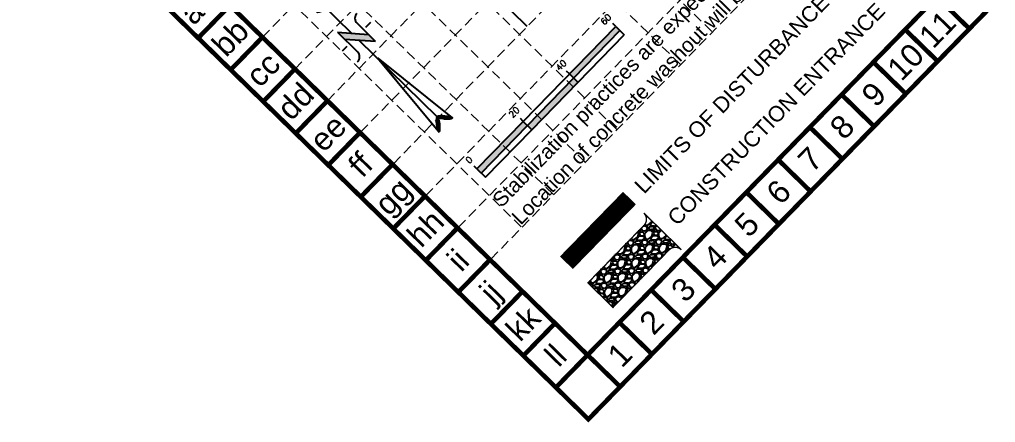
# Model space of a CAD drawing. Header units: feet. Extents: x -15 to 992, y 1644 to 2657.
# Drawn here: x 206.3 to 500.9, y 1643.6 to 1765.1 of the extents above; entities that cross this region are included whole.
import ezdxf
from ezdxf.enums import TextEntityAlignment as Align

# ---------------------------------------------------------------- set-up
doc = ezdxf.new("R2010")
doc.units = ezdxf.units.FT
doc.header["$LTSCALE"] = 30
doc.header["$MEASUREMENT"] = 0
doc.linetypes.add('HIDDEN', pattern=[0.375, 0.25, -0.125])
for name, color, linetype in [('BASE', 7, 'Continuous'), ('GRID', 254, 'HIDDEN'), ('LEGEND', 7, 'Continuous'), ('NARROW', 7, 'Continuous'), ('x500106ebs$0$E-SIDEWALK', 251, 'Continuous')]:
    doc.layers.add(name, color=color, linetype=linetype)
doc.styles.add('L120', font='simplex.shx', dxfattribs={"height": 4.8})
doc.styles.add("L200'", font='ARIAL.TTF', dxfattribs={"height": 0.001968503937008})
doc.styles.get("Standard").update_dxf_attribs({"font": 'ARIAL.TTF'})

# ---------------------------------------------------------------- blocks, each defined once
blk = doc.blocks.new('North Arrow')
at = {"layer": 'NARROW'}
for p, q in [((32.43254981860446, 3.058265073213988), (32.43254981860446, 4.631385762768332)), ((28.76667448424996, -2.091662794246076), (34.01874137947743, 2.319861484284047)), ((36.17825519122562, 2.333068732823449), (30.46489879658111, 2.333068732823449)), ((36.15693846157228, 2.319861484284047), (31.03953994826952, -2.091662794246076)), ((0, 0), (22.36344290151465, 2.002084736559482)), ((0, 0), (22.3340256442134, -2.022002755547874)), ((39.10239171702415, 0.006637234364461619), (59.96415737125062, 2.108618273159664)), ((21.65859055236069, -0.04755806894536363), (21.65587945617517, -0.04755806894536363)), ((31.2002493849468, -0.04755806894536363), (21.65859055236069, -0.04755806894536363)), ((28.76667448424996, -2.091662794246076), (34.95439482978327, -2.091662794246076)), ((57.4539157862273, -0.04755806894536363), (33.41071549255503, -0.04755806894536363)), ((59.8310793026576, -2.141789640390925), (39.04486644576536, -0.007715046158409677)), ((57.69334596529006, -0.02703537367779063), (57.76929195033517, -0.01344045038422337)), ((57.76514189648879, -0.05039075473177945), (57.69334596529006, -0.02703537367779063)), ((32.43254981860446, -4.261561808689294), (32.43254981860446, -2.800806882678444))]:
    blk.add_line(p, q, dxfattribs=at)
blk.add_lwpolyline([(22.36469003275943, -2.029144276148145), (22.58571216360451, -1.926685835660464, 0.09157658552841703), (22.86600292222374, -1.437143250313966, 0.04830551554414139), (23.03449076013294, -0.7510674610057322), (23.07365352004581, -0.007926344824227272), (23.0138871940153, 0.8191116749912908, 0.04830551554426889), (22.86600292222374, 1.421290560665511, 0.0915765855283463), (22.58571216360451, 1.91083314601201), (22.36469003275943, 2.01329158649969), (22.14366790191434, 1.91083314601201, 0.09157658552851158), (21.86337714329511, 1.421290560665511, 0.04830551554418233), (21.71549287155813, 0.8191116749912908), (21.65572654552761, -0.007926344824227272), (21.71549287155813, -0.8349643646397453, 0.04830551554422624), (21.86337714329511, -1.437143250313966, 0.09157658552816902), (22.14366790191434, -1.926685835660464)], format="xyb", close=True, dxfattribs=at)
for points in [[(57.45558378554506, -0.03134526075882604), (57.43996657389744, 0.0836624617477355, -0.06681784727068599), (57.67471216397553, 0.4712181194372533, -0.03073031192727785), (58.00862399094058, 0.8372912985578296), (58.52165351551321, 1.292257312707079), (59.07299621394941, 1.699951556056476, -0.03073031192742202), (59.50028108291463, 1.950818694931513, -0.06681784727061153), (59.92804734067704, 2.100220530974184), (60.03732810972451, 2.061125939999329)], [(60.03732810972451, 2.061125939999329), (60.05294532137214, 1.946118217492767, -0.06681784727066456), (59.81819973129404, 1.558562559803249, -0.03073031192683177), (59.43379851860755, 1.137137013811298), (58.97125837981093, 0.7375233665334235), (58.41991568137473, 0.3298291232385964, -0.03073031192764033), (57.99263081235495, 0.07896198436355917, -0.03669233332525137), (57.76236303227506, -0.01733721801429056)], [(57.45558378554506, -0.03527464659782709), (57.43996657389744, -0.150282369049819, 0.06681784727068599), (57.67471216397553, -0.5378380267393368, 0.03073031192727785), (58.00862399094058, -0.903911205859913), (58.52165351551321, -1.358877220063732), (59.07299621394941, -1.766571463358559, 0.03073031192742202), (59.50028108291463, -2.017438602233597, 0.06681784727061153), (59.92804734067704, -2.166840438276267), (60.03732810972451, -2.127745847301412)], [(60.03732810972451, -2.127745847301412), (60.05294532137214, -2.012738124794851, 0.06681784727066456), (59.81819973129404, -1.625182467105333, 0.03073031192683177), (59.43379851860755, -1.203756921113381), (58.97125837981093, -0.804143273835507), (58.41991568137473, -0.3964490305406798, 0.03073031192764033), (57.99263081235495, -0.1455818916656426, 0.03669233332525137), (57.76236303227506, -0.04928268934236257)]]:
    blk.add_lwpolyline(points, format="xyb", dxfattribs=at)
for centre, start, end in [((30.46491631666868, 3.862994872579293), 178.8769027564139, 270), ((34.95439482978327, -3.621588933947351), 358.8769027564139, 90)]:
    blk.add_arc(centre, 1.529926139739004, start, end, dxfattribs=at)
for points in [[(31.04573626156707, -2.092600781761575), (36.15173163068903, 2.358604768796795), (28.74698772917327, -2.064361571265181), (34.01267678058502, 2.358604768796795)], [(23.02743242273209, -0.7618279882990464), (21.67003612299595, -0.04525802260104683), (23.06525461068304, -0.04525802260104683), (21.71626324154204, 0.8195677980802429)], [(23.06525461068304, -0.04525802260104683), (21.71626324154204, 0.8195677980802429), (23.01902749208239, 0.7489697719211108), (21.85494459723486, 1.41965102062386)], [(23.01902749208239, 0.7489697719211108), (21.85494459723486, 1.41965102062386), (22.86773874044229, 1.437300527177285), (22.14491470462235, 1.910307302568981)], [(22.86773874044229, 1.437300527177285), (22.14491470462235, 1.910307302568981), (22.58617356370451, 1.910307302568981), (22.35503797086494, 2.002084736559482)], [(57.44388876337325, 0.08001449623407098), (57.69525844847522, -0.01106567331589758), (57.49810575425727, 0.2124947428819723), (57.77083364797363, -0.01106567331589758)], [(57.450460519849, -0.04004572727353661), (57.68868669199946, -0.016585683588346), (57.44388876337325, 0.08001449623407098), (57.69525844847522, -0.01106567331589758)], [(57.49810575425727, 0.2124947428819723), (57.77083364797363, -0.01106567331589758), (57.59996797960412, 0.3891350717640307), (57.940056377156, 0.06345446541672572)], [(57.59996797960412, 0.3891350717640307), (57.940056377156, 0.06345446541672572), (57.68211493557828, 0.4981552747267415), (58.06984856753843, 0.1324545938769006)], [(57.68211493557828, 0.4981552747267415), (58.06984856753843, 0.1324545938769006), (57.83819415180915, 0.663755583063903), (58.29493122679196, 0.2580348277115263)], [(57.83819415180915, 0.663755583063903), (58.29493122679196, 0.2580348277115263), (58.02877508955135, 0.8569559427633067), (58.51837094691291, 0.405695102581376)], [(58.02877508955135, 0.8569559427633067), (58.51837094691291, 0.405695102581376), (58.26042950528063, 1.069476338470849), (58.73031009321494, 0.5657754006460891)], [(58.26042950528063, 1.069476338470849), (58.73031009321494, 0.5657754006460891), (58.51837094691291, 1.297176762400341), (59.04904028220699, 0.8114158579883224)], [(58.51837094691291, 1.297176762400341), (59.04904028220699, 0.8114158579883224), (58.69580837170361, 1.422756996180397), (59.26097942850902, 0.9949561996836565)], [(59.26426530671961, 0.9963362022790534), (58.69416543257103, 1.419996991044172), (59.44663154890804, 1.149516487475921), (59.00303798687673, 1.64907741756906)], [(59.44663154890804, 1.149516487475921), (59.00303798687673, 1.64907741756906), (59.61749721722299, 1.335816834307479), (59.27576588053853, 1.822957741314895)], [(59.61749721722299, 1.335816834307479), (59.27576588053853, 1.822957741314895), (59.80972109409777, 1.551097235151246), (59.4926338442383, 1.954057985367399)], [(59.80972109409777, 1.551097235151246), (59.4926338442383, 1.954057985367399), (59.93129858887187, 1.730497569169529), (59.69471535579942, 2.039618144699489)], [(59.93129858887187, 1.730497569169529), (59.69471535579942, 2.039618144699489), (60.05287608364597, 1.941637962281675), (59.93129858887187, 2.103098262887215)], [(60.05287608364597, 1.941637962281675), (59.93129858887187, 2.103098262887215), (60.03644669248388, 2.064458190925507)], [(22.86773874044229, -1.439569039612252), (21.72466817219174, -0.8747848301754857), (23.02743242273209, -0.7618279882990464), (21.67003612299595, -0.04525802260104683)], [(22.5777686330548, -1.930225321557373), (21.86334952788457, -1.446628842222708), (22.86773874044229, -1.439569039612252), (21.72466817219174, -0.8747848301754857)], [(22.36344290151465, -2.014942952937417), (22.14491470462235, -1.930225321557373), (22.5777686330548, -1.930225321557373), (21.86334952788457, -1.446628842222708)], [(57.4373170068975, -0.1421659174229717), (57.68868669199946, -0.02210569386079442), (57.450460519849, -0.04004572727353661), (57.68868669199946, -0.016585683588346)], [(57.45703227632475, -0.1932260124704044), (57.69525844847522, -0.02762570418781252), (57.4373170068975, -0.1421659174229717), (57.68868669199946, -0.02210569386079442)], [(57.52603571929285, -0.3257062591183058), (57.76426189149788, -0.05108574781843345), (57.45703227632475, -0.1932260124704044), (57.69525844847522, -0.02762570418781252)], [(57.63446970111545, -0.4802665469105705), (57.90062583830149, -0.1021458429204358), (57.52603571929285, -0.3257062591183058), (57.76426189149788, -0.05108574781843345)], [(57.78397716092513, -0.6624268860650773), (58.09120677609826, -0.2001260253382497), (57.63446970111545, -0.4802665469105705), (57.90062583830149, -0.1021458429204358)], [(57.97455809866733, -0.8735672791772231), (58.33600470472447, -0.3477863002626691), (57.78397716092513, -0.6624268860650773), (58.09120677609826, -0.2001260253382497)], [(58.24071423585337, -1.113687726247008), (58.61366141578401, -0.5423666625029), (57.97455809866733, -0.8735672791772231), (58.33600470472447, -0.3477863002626691)], [(58.61366141578401, -1.433848322321865), (58.92746278743289, -0.771447089027788), (58.24071423585337, -1.113687726247008), (58.61366141578401, -0.5423666625029)], [(58.91431927448139, -1.64498871543401), (59.20019068109468, -1.004667523229728), (58.61366141578401, -1.433848322321865), (58.92746278743289, -0.771447089027788)], [(59.11804372517508, -1.794028992899257), (59.56985198281473, -1.35518817585762), (58.91760515269198, -1.651888728247286), (59.20019068109468, -1.011567536097573)], [(59.34805520177179, -1.927889242142555), (59.81300697236293, -1.62152867174882), (59.11804372517508, -1.794028992899257), (59.56985198281473, -1.35518817585762)], [(59.53699320043597, -1.324828119304584), (59.41377276652929, -1.18406785724801), (59.20840537670301, -1.014327541233797)], [(59.58299549571166, -2.052089473381784), (59.92801271066128, -1.787128980031412), (59.34805520177179, -1.927889242142555), (59.81300697236293, -1.62152867174882)], [(59.78343406819477, -2.12522960951901), (60.04630432717022, -2.007929391147627), (59.58299549571166, -2.052089473381784), (59.92801271066128, -1.787128980031412)], [(59.92308389326354, -2.166629686616943), (60.03808963156189, -2.132129622386856), (59.78343406819477, -2.12522960951901), (60.04630432717022, -2.007929391147627)]]:
    blk.add_solid(points, dxfattribs=at)

msp = doc.modelspace()

# ---------------------------------------------------------------- hatches: boundary and pattern name
h = msp.add_hatch(color=7)
h.paths.add_polyline_path([(359.6241410156895, 1733.103882722833), (358.3335411272291, 1734.361306291961), (344.3767249663528, 1720.036248433387), (345.667324854813, 1718.77882486426)])
h.paths.add_polyline_path([(359.6241410156895, 1733.103882722833), (360.9147409041514, 1731.846459153704), (374.8715570650277, 1746.171517012277), (373.580957176566, 1747.428940581406)])
h.paths.add_polyline_path([(372.2903572881054, 1748.686364150534), (373.580957176566, 1747.428940581406), (387.5377733374425, 1761.75399843998), (386.2471734489818, 1763.011422009108)])
at = {"layer": 'LEGEND'}
h = msp.add_hatch(dxfattribs=at)
h.set_pattern_fill('GRAVEL', color=4, scale=4.22520668954978, angle=1.749989161074911, style=0)
h.set_pattern_definition([(229.7627891610748, (-1911.737289219365, -4332.902594165954), (-32.62460408926364, -39.0413756383815), [0.5684424071852688, -56.27589971630217]), (186.7196891610748, (-1912.104477389728, -4333.336530535656), (50.54980729720711, 5.771568238431438), [0.9754650180029794, -96.5710072058481]), (134.2603891610749, (-1913.073241064031, -4333.45067232465), (43.65166035410753, -45.1653269429642), [0.6878129465784303, -68.09356621539835]), (269.0236891610749, (-1914.688045436336, -4334.556803319599), (1.642604555250422, 84.59375224012864), [0.8882990039975666, -87.94158449493236]), (294.5836891610749, (-1914.70318134314, -4335.444973195067), (-22.66459034069241, 50.03366237723081), [0.8710474850841349, -86.23381932911667]), (359.0236891610749, (-1914.340806621079, -4336.23706558393), (-84.59375224012862, 1.642604555250436), [0.8882990039975667, -87.94158449493234]), (39.44418916107489, (-1913.452636745599, -4336.252201490735), (-53.61179345153286, -43.90972032280776), [1.174729990688836, -116.2981761236476]), (74.00528916107491, (-1912.545460041387, -4335.505864603233), (26.72402212142977, 93.81439344649576), [1.109066053526543, -109.7975773259879]), (123.1795891610749, (-1912.239858841124, -4334.439733135013), (-35.46332195300962, 53.86980062944521), [0.8913073511605205, -88.23952494464528]), (176.9863891610749, (-1912.727640337035, -4333.693744028478), (46.58463006262366, -2.803862112068682), [1.017564977457652, -49.86066276939152]), (224.1473891610749, (-1913.743797600986, -4333.640246683231), (-49.25952648799096, -48.00393271272996), [1.315932173046901, -130.277382311397]), (140.5640891610743, (-1910.505751450575, -4334.471295255921), (-30.33684875852787, 24.43618938682982), [0.4491436963058302, -44.46541606857819]), (173.2191891610749, (-1910.852642484876, -4334.185991191715), (55.16012374470479, -6.769106197116887), [0.8544931252744787, -84.59502221209452]), (226.7499891610748, (-1911.701160614589, -4334.085100256826), (0.1290307713010912, -4.223237345718415), [0.5975329552428141, -5.377809272805401]), (204.9485891610748, (-1912.012270825068, -4333.587344083361), (20.85811742301049, 9.091631296702296), [0.3217832910627321, -31.85643173462985]), (293.5513891610748, (-1912.304026425843, -4333.723073315725), (-4.610327890210341, 12.54067854969177), [0.45506743608458, -22.29836774624476]), (32.71378916107489, (-1912.122193911148, -4334.140235690355), (12.41163798098433, 8.833574505195996), [0.7391111809962534, -23.89786621584742]), (163.3150891610749, (-1911.500321271158, -4333.740789837143), (8.575504438412874, -3.965167776453858), [0.5344506193678384, -12.82682754044819]), (18.13948916107487, (-1914.753503328373, -4333.797911139924), (41.8452784193766, 13.95998492575724), [0.748706625388221, -74.12214604773493]), (72.09618916107488, (-1914.042004738337, -4333.564814113645), (-15.47358576324069, -46.97172775869166), [0.6281234516751598, -62.18409073443346]), (294.9485891610749, (-1911.526127417425, -4332.896142629381), (-9.091631296702296, 20.85811742301049), [0.6435623569187742, -31.53465266877379]), (345.3604891610748, (-1911.254668952702, -4333.479653830937), (-42.61946092629756, 11.3793697309785), [0.7487066253882209, -74.12214604773493]), (341.193989161075, (-1914.673504274916, -4336.416317484011), (-21.37424893031096, 7.801301274762257), [0.7220033191102665, -35.3781795372298]), (296.5250891610748, (-1913.990044664822, -4336.649066729315), (-22.53548569417268, 45.81045822946528), [0.6049566433963581, -59.89079642557992]), (68.55138916107491, (-1911.354864325665, -4337.118088360908), (7.801324052480082, 21.37424069050095), [0.6435623569187751, -31.53465266877383]), (19.1039891610749, (-1911.11953446572, -4336.519093471597), (-54.38595481596121, -18.57032070548258), [0.7082756225759191, -70.11909650071495]), (71.19398916107491, (-1913.424249984692, -4337.181313419289), (-7.801301274762265, -21.37424893031096), [0.3610016595551333, -35.73918119678495]), (103.0598891610749, (-1911.608258488003, -4337.125830204787), (-4.739349061453582, 16.76391690636991), [0.2154432891001433, -21.32896589984129]), (167.7137891610749, (-1911.656942384953, -4336.915958710168), (12.79874090308345, -3.836135570052996), [0.8710474850841337, -16.54992334263199]), (187.7589891610748, (-1912.508041129283, -4336.730603054502), (42.10332869313504, 5.513540437993054), [0.8072257380384855, -79.91523398522948]), (305.4400891610749, (-1912.110581145336, -4334.52032693384), (-4.481303080465533, 8.317439306483017), [0.6093677591802482, -14.62483044553264]), (354.9071891610749, (-1911.75723857446, -4335.016792799996), (72.05307247531114, -6.252983503346407), [1.063881693188489, -105.3241059417728]), (62.69538916107492, (-1910.69755864281, -4335.111232198317), (-15.98972910100879, -30.0787768250259), [0.4350103799292858, -43.06615436919997]), (91.7499891610749, (-1910.498009606685, -4334.724689418261), (-4.352266770215113, 4.094205307469781), [0.2535124013729868, -3.971694288176793]), (122.0063891610749, (-1912.596376772012, -4336.606486587959), (17.79613799762006, -29.04654037782027), [0.586982614139014, -58.11146470885674]), (49.7627891610749, (-1912.907486982491, -4336.108730414497), (32.62460408926363, 39.04137563838151), [1.136884814370537, -55.70745730911688]), (1.749989161074915, (-1912.173110641774, -4335.240857675079), (4.094205307469781, 4.352266770215114), [1.098553739282943, -3.126652950266837]), (327.0547891610749, (-1911.075069271673, -4335.207309684926), (-43.13555237328463, 28.2723820592871), [0.668064330511474, -66.13831801815563]), (255.8045891610748, (-1910.514435820804, -4335.570626933342), (-3.707112629482246, -17.02197540734022), [0.6151985444118273, -30.14477092824644]), (209.3959891610749, (-1910.665300959969, -4336.167041208032), (-78.95115872177371, -44.68397631803653), [1.001648623858113, -99.16337854501394]), (177.1760891610749, (-1911.537987147665, -4336.658693625898), (-55.03110092339845, 2.545814503034496), [1.059677612532395, -104.9079695601265])])
edge = h.paths.add_edge_path()
edge.add_line((406.0710618584513, 1695.651056633875), (394.7330831645776, 1706.721415152783))
edge.add_arc((392.8880237822234, 1704.831752416893), 2.64103566424751, -44.27669973647431, 45.684244325592715, ccw=False)
edge.add_line((394.7789437724149, 1702.987981560598), (377.8716740151328, 1685.668849292225))
edge.add_line((377.8716740151328, 1685.668849292225), (385.4359909564529, 1678.283079504501))
edge.add_line((385.4359909564529, 1678.283079504501), (402.3350824859193, 1695.605164754283))
edge.add_arc((404.2260024761017, 1693.761393897993), 2.641035664237769, 45.68424432552632, 135.7233002634602, ccw=False)

# ---------------------------------------------------------------- linework, layer by layer
at = {"color": 7}
for p, q in [((345.667324854813, 1718.77882486426), (387.5377733374425, 1761.75399843998)), ((358.3335411272291, 1734.361306291961), (386.2471734489818, 1763.011422009108)), ((386.2471734489818, 1763.011422009108), (385.3876699774674, 1763.84883097876)), ((386.2471734489818, 1763.011422009108), (388.8283732259039, 1760.496574870851)), ((360.9147409041514, 1731.846459153704), (388.8283732259039, 1760.496574870851)), ((372.2903572881054, 1748.686364150534), (371.4308538165912, 1749.523773120187)), ((372.2903572881054, 1748.686364150534), (374.8715570650276, 1746.171517012277)), ((358.3335411272291, 1734.361306291961), (357.4740376557148, 1735.198715261613)), ((344.3767249663528, 1720.036248433387), (358.3335411272291, 1734.361306291961)), ((358.3335411272291, 1734.361306291961), (360.9147409041514, 1731.846459153704)), ((346.957924743275, 1717.52140129513), (360.9147409041514, 1731.846459153704)), ((344.3767249663528, 1720.036248433387), (343.5172214948386, 1720.87365740304)), ((344.3767249663528, 1720.036248433387), (346.957924743275, 1717.52140129513))]:
    msp.add_line(p, q, dxfattribs=at)
at = {"layer": 'BASE', "const_width": 1.371562499999928}
for points in [[(378.0153373840586, 1644.535093463482), (991.2570091108176, 2272.601564513871), (598.7154647043244, 2655.877609343096), (-14.52620702243462, 2027.811138292707)], [(377.7653409459218, 1663.906589152886), (971.9079266970208, 2272.37821785755), (598.956793481723, 2636.501487714159), (4.95304965967415, 2028.160612552445)]]:
    msp.add_lwpolyline(points, close=True, dxfattribs=at)
for points in [[(492.998150832826, 1762.29755678543), (483.1846122226636, 1771.879457906161)], [(269.8347751828413, 1769.331445522412), (260.2528740621107, 1759.51790691225)], [(483.4162497120954, 1752.484018175268), (473.602711101933, 1762.065919295998)], [(279.6483137930036, 1759.749544401681), (270.066412672273, 1749.936005791519)], [(473.8343485913647, 1742.670479565106), (464.0208099812024, 1752.252380685836)], [(289.4618524031659, 1750.167643280951), (279.8799512824353, 1740.354104670788)], [(299.2753910133283, 1740.58574216022), (289.6934898925977, 1730.772203550058)], [(464.2524474706341, 1732.856940954943), (454.4389088604718, 1742.438842075674)], [(454.6705463499035, 1723.043402344781), (444.8570077397412, 1732.625303465511)], [(309.0889296234906, 1731.003841039489), (299.50702850276, 1721.190302429327)], [(445.0886452291729, 1713.229863734618), (435.2751066190106, 1722.811764855349)], [(318.9024682336529, 1721.421939918759), (309.3205671129223, 1711.608401308597)], [(328.7160068438153, 1711.840038798028), (319.1341057230846, 1702.026500187866)], [(435.5067441084423, 1703.416325124456), (425.69320549828, 1712.998226245187)], [(338.5295454539776, 1702.258137677298), (328.947644333247, 1692.444599067135)], [(425.9248429877117, 1693.602786514294), (416.1113043775493, 1703.184687635024)], [(416.3429418669811, 1683.789247904132), (406.5294032568187, 1693.371149024862)], [(348.3430840641399, 1692.676236556567), (338.7611829434093, 1682.862697946405)], [(358.1566226743022, 1683.094335435836), (348.5747215535716, 1673.280796825674)], [(406.7610407462504, 1673.975709293969), (396.9475021360881, 1683.5576104147)], [(367.9701612844646, 1673.512434315106), (358.3882601637339, 1663.698895704943)], [(397.1791396255198, 1664.162170683807), (387.3656010153575, 1673.744071804537)], [(377.7836998946269, 1663.930533194375), (368.2017987738963, 1654.116994584213)], [(387.5972385047892, 1654.348632073644), (377.7836998946269, 1663.930533194375)]]:
    msp.add_lwpolyline(points, dxfattribs=at)
at = {"layer": 'GRID', "color": 252, "linetype": 'HIDDEN', "lineweight": 0, "ltscale": 0.4}
for p, q in [((279.6483137930036, 1759.749544401681), (873.7261832783013, 2368.188938231746)), ((289.4618524031659, 1750.167643280951), (883.5397218884636, 2358.607037111015)), ((299.2753910133283, 1740.58574216022), (893.353260498626, 2349.025135990285)), ((309.3471087524276, 1731.181550989939), (903.4249782377253, 2339.620944820003)), ((319.1606473625899, 1721.599649869208), (913.2385168478877, 2330.039043699272)), ((328.9741859727523, 1712.017748748478), (923.05205545805, 2320.457142578542)), ((338.7877245829146, 1702.435847627747), (932.8655940682123, 2310.875241457811)), ((348.6012631930769, 1692.853946507016), (942.6791326783747, 2301.293340337081)), ((71.81733455608719, 2096.795705892268), (415.4276985397114, 1761.295876265076)), ((62.23543343535658, 2086.982167282106), (405.8457974189808, 1751.482337654913)), ((43.07163119389537, 2067.355090061782), (386.6819951775196, 1731.855260434589)), ((33.48973007316476, 2057.541551451619), (377.100094056789, 1722.041721824426)), ((23.90782895243416, 2047.728012841457), (367.5181929360584, 1712.228183214264)), ((14.32592783170355, 2037.914474231294), (357.9362918153278, 1702.414644604102))]:
    msp.add_line(p, q, dxfattribs=at)
at = {"layer": 'LEGEND', "color": 1, "linetype": 'HIDDEN', "ltscale": 0.95, "const_width": 5.431387499999715}
msp.add_lwpolyline([(371.3708382140728, 1691.73493931375), (390.4105103302297, 1711.234885627378)], dxfattribs=at)
at = {"layer": 'LEGEND', "color": 4, "const_width": 0.422520668954978}
msp.add_lwpolyline([(406.0710618584513, 1695.651056633875), (394.7330831645776, 1706.721415152783, -0.4140139244211871), (394.7789437724149, 1702.987981560598), (377.8716740151328, 1685.668849292225), (385.4359909564529, 1678.283079504501), (402.3350824859193, 1695.605164754283, -0.4144132285109485)], format="xyb", close=True, dxfattribs=at)
at = {"layer": 'x500106ebs$0$E-SIDEWALK'}
msp.add_line((359.574112458161, 1762.990089520874), (338.1354032279181, 1783.932415507731), dxfattribs=at)

# ---------------------------------------------------------------- block references
at = {"layer": 'BASE', "xscale": 1.371562499999903, "yscale": 1.371562499999904, "zscale": 1.371562499999928, "rotation": 315.684244325503}
msp.add_blockref('North Arrow', (276.0461518743763, 1790.858298823989), dxfattribs=at)

# ---------------------------------------------------------------- texts
at = {"color": 7, "style": 'L120'}
for s, p in [('60', (382.8290758522703, 1763.273379579282)), ('40', (369.3202355961897, 1749.408102188648)), ('20', (355.1413780102001, 1735.274569831209)), ('0', (342.1220151166906, 1721.492273999177))]:
    msp.add_text(s, height=1.91999999999994, rotation=45.74597259468368, dxfattribs=at).set_placement(p)
at = {"layer": 'BASE', "color": 7, "style": "L200'"}
for s, p in [('Location of concrete washout will be determined in the field and will be reflected on this Site Map. Locate utilities and verify location of silt fence prior to installation.', (357.5975736667423, 1702.877963059228)), ('Stabilization practices are expected to be used at all disturbed areas.', (351.7976135820846, 1708.145118072174))]:
    msp.add_text(s, height=4.449834991684823, rotation=45.68424432549329, dxfattribs=at).set_placement(p)
at = {"layer": 'BASE'}
for s, p in [('aa', (260.1370553173948, 1769.215626777696)), ('11', (483.3004309673795, 1762.181738040714)), ('bb', (269.9505939275571, 1759.633725656965)), ('10', (473.7185298466488, 1752.368199430552)), ('cc', (279.7641325377194, 1750.051824536235)), ('dd', (289.5776711478818, 1740.469923415504)), ('9', (464.1366287259182, 1742.55466082039)), ('ee', (299.3912097580441, 1730.888022294773)), ('8', (454.5547276051876, 1732.741122210227)), ('7', (444.972826484457, 1722.927583600065)), ('ff', (309.2047483682064, 1721.306121174043)), ('gg', (319.0182869783688, 1711.724220053312)), ('6', (435.3909253637264, 1713.114044989903)), ('hh', (328.8318255885311, 1702.142318932582)), ('5', (425.8090242429958, 1703.30050637974)), ('4', (416.2271231222652, 1693.486967769578)), ('ii', (338.6453641986934, 1692.560417811851)), ('jj', (348.4589028088558, 1682.978516691121)), ('3', (406.6452220015346, 1683.673429159416)), ('kk', (358.2724414190181, 1673.39661557039)), ('2', (397.063320880804, 1673.859890549253)), ('ll', (368.0859800291804, 1663.814714449659)), ('1', (387.4814197600734, 1664.046351939091))]:
    msp.add_text(s, height=6.857812499999641, rotation=45.68424432549299, dxfattribs=at).set_placement(p, align=Align.MIDDLE_CENTER)
at = {"layer": 'LEGEND', "style": "L200'"}
for s, p in [('LIMITS OF DISTURBANCE', (394.7900680716961, 1712.23272146117)), ('CONSTRUCTION ENTRANCE', (404.7833596306584, 1702.609782144825))]:
    msp.add_text(s, height=4.676903464809178, rotation=45.68424432549299, dxfattribs=at).set_placement(p)

doc.saveas('drawing.dxf')
